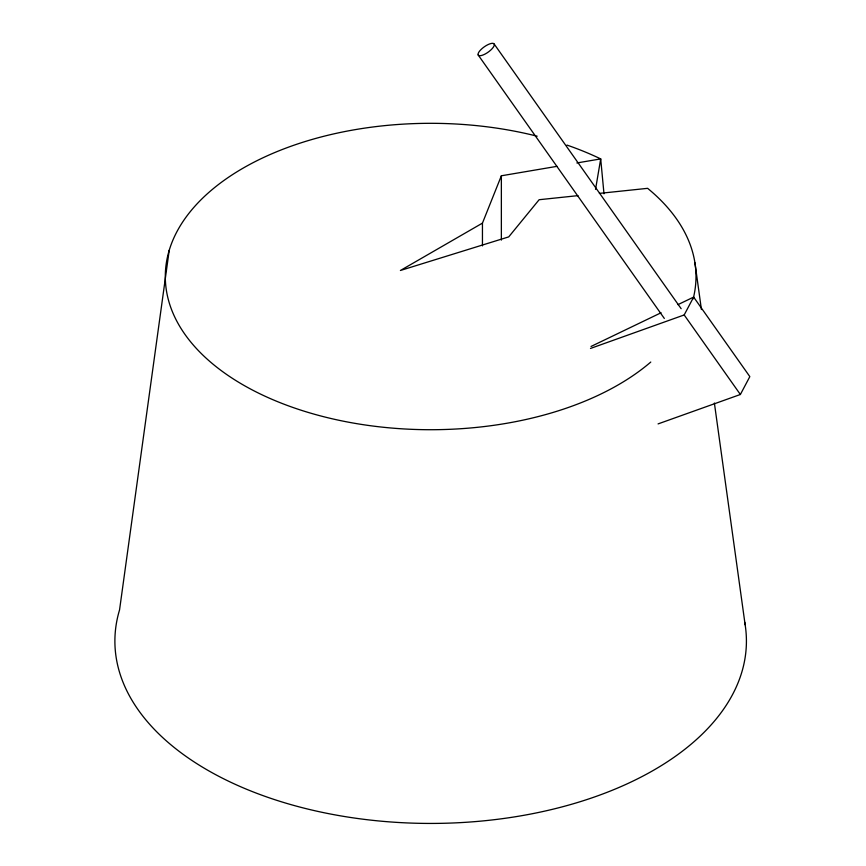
<?xml version="1.0" encoding="UTF-8"?>
<svg xmlns="http://www.w3.org/2000/svg" width="866" height="866" viewBox="0 0 866 866"><rect width="100%" height="100%" fill="white"/><g stroke="black" fill="none" stroke-linecap="round" stroke-linejoin="round"><path stroke-width="1.3" d="M169.216 250.296L119.551 609.924A315.765 182.304 0 0 0 419.88 823.328A315.765 182.304 0 0 0 744.717 622.243M595.537 189.351L600.701 158.911A265.342 153.195 0 0 0 566.959 145.077M482.449 245.89L482.449 223.125L501.36 175.787L556.99 166.337M590.482 348.446L684.183 314.953L693.644 297.092L749.837 376.623L740.376 394.495L658.073 423.907M482.449 223.125L400.406 270.484L508.732 236.883L539.128 199.721L577.979 195.64M591.045 346.454L661.061 312.767M677.959 304.637L693.644 297.092M576.864 162.96L600.701 158.911L603.992 193.822M599.402 193.389L647.627 188.333A265.342 153.195 0 0 1 693.168 298.813M494.215 44.09A9.71 3.302 -35.2 0 1 483.401 54.85A9.71 3.302 -35.2 0 1 480.933 49.611A9.71 3.302 -35.2 0 1 494.215 44.09L681.152 308.686M684.183 314.953L740.376 394.495M478.151 54.948L664.319 318.45M694.933 262.777L701.417 309.53M714.385 403.036L745.139 624.787M501.36 175.787L501.36 240.099M650.777 362.053A265.342 153.195 0 0 1 295.901 408.492A265.342 153.195 0 0 1 194.417 206.747A265.342 153.195 0 0 1 537.169 136.2"/></g></svg>
